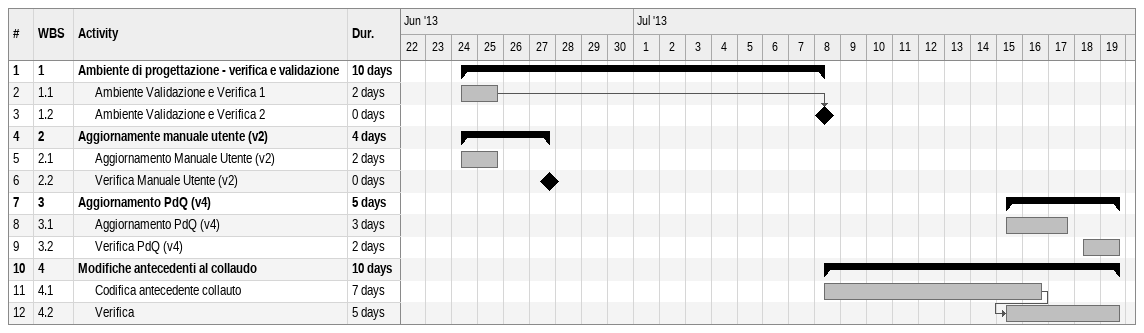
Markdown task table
| ID | WBS | Task | Duration | Start | Finish | Predecessors |
|---|---|---|---|---|---|---|
| 1 | 1 | **Ambiente di progettazione - verifica e validazione** | 10d | 2013-06-24 | 2013-07-08 |  |
| 2 | 1.1 | Ambiente Validazione e Verifica 1 | 2d | 2013-06-24 | 2013-06-25 |  |
| 3 | 1.2 | Ambiente Validazione e Verifica 2 | 0d | 2013-07-08 | 2013-07-08 | 2 |
| 4 | 2 | **Aggiornamente manuale utente (v2)** | 4d | 2013-06-24 | 2013-06-27 |  |
| 5 | 2.1 | Aggiornamento Manuale Utente (v2) | 2d | 2013-06-24 | 2013-06-25 |  |
| 6 | 2.2 | Verifica Manuale Utente (v2) | 0d | 2013-06-27 | 2013-06-27 |  |
| 7 | 3 | **Aggiornamento PdQ (v4)** | 5d | 2013-07-15 | 2013-07-19 |  |
| 8 | 3.1 | Aggiornamento PdQ (v4) | 3d | 2013-07-15 | 2013-07-17 |  |
| 9 | 3.2 | Verifica PdQ (v4) | 2d | 2013-07-18 | 2013-07-19 |  |
| 10 | 4 | **Modifiche antecedenti al collaudo** | 10d | 2013-07-08 | 2013-07-19 |  |
| 11 | 4.1 | Codifica antecedente collauto | 7d | 2013-07-08 | 2013-07-16 |  |
| 12 | 4.2 | Verifica | 5d | 2013-07-15 | 2013-07-19 | 11 |
